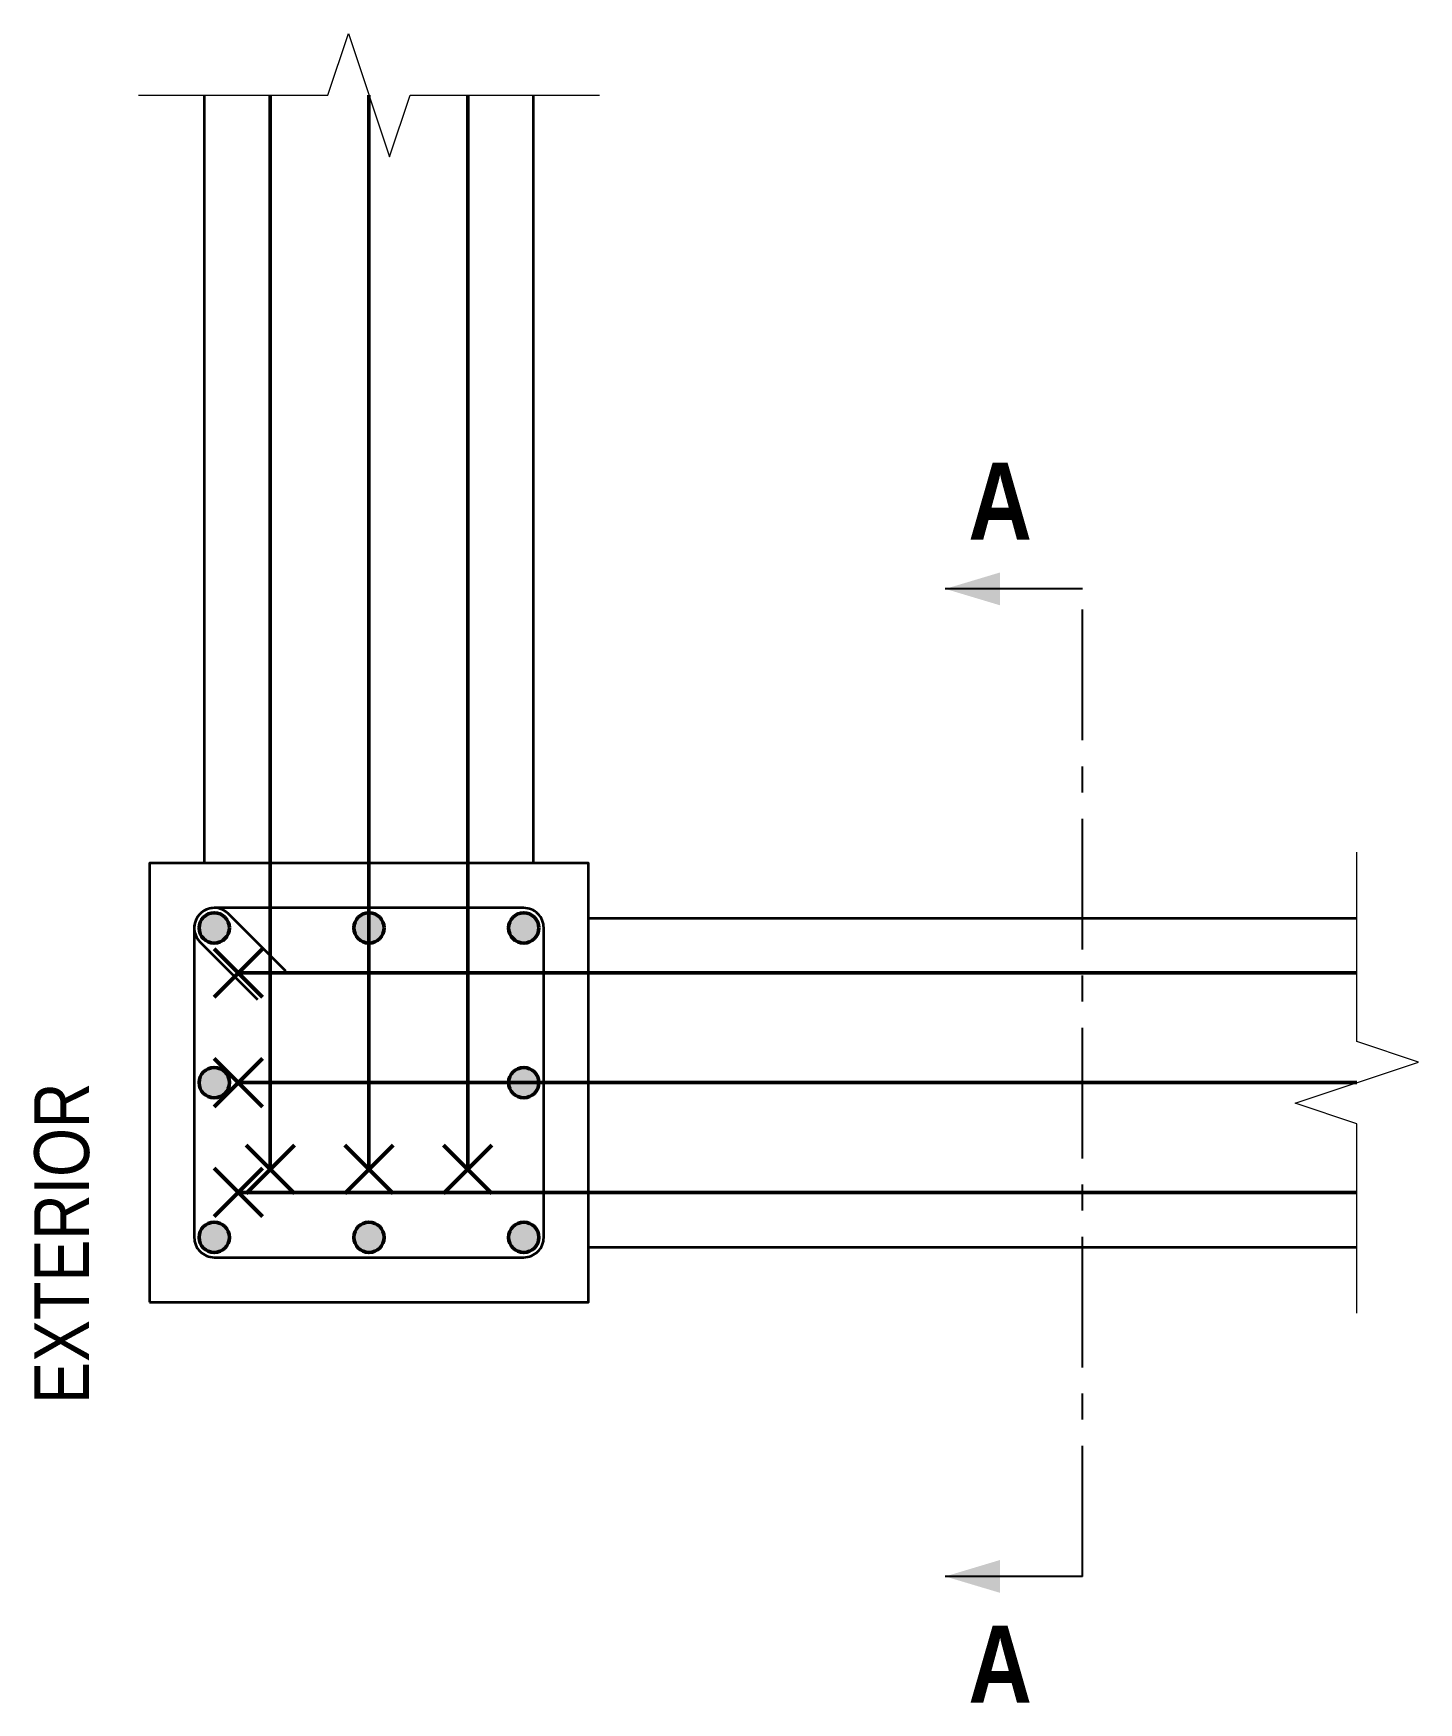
# Model space of a CAD drawing. Header units: millimetres. Extents: x -106 to 1156, y -20365 to -18844.
import ezdxf
from ezdxf.enums import TextEntityAlignment as Align

# ---------------------------------------------------------------- set-up
doc = ezdxf.new("R2010")
doc.units = ezdxf.units.MM
doc.header["$LTSCALE"] = 3.75
doc.linetypes.add('CENTER', pattern=[50.8, 31.75, -6.35, 6.35, -6.35])
for name, color, linetype, lineweight in [('S-BREAK', 8, 'Continuous', 18), ('S-CONC', 4, 'Continuous', 35), ('S-CUTL', 6, 'CENTER', 25), ('S-REBR', 1, 'Continuous', 50), ('S-REBR-SEC', 30, 'Continuous', 35), ('S-SYMB', 6, 'Continuous', 25), ('S-TEXT', 7, 'Continuous', 18)]:
    doc.layers.add(name, color=color, linetype=linetype, lineweight=lineweight)
doc.styles.add('AN', font='ARIALN_0.TTF')
doc.styles.add('ANB', font='ARIALNB_0.TTF')

msp = doc.modelspace()

# ---------------------------------------------------------------- hatches: boundary and pattern name
at = {"layer": 'S-REBR'}
h = msp.add_hatch(color=256, dxfattribs=at)
h.dxf.hatch_style = 1
edge = h.paths.add_edge_path()
edge.add_arc((59, -19659), 13.8, 0, 360)
h = msp.add_hatch(color=256, dxfattribs=at)
h.dxf.hatch_style = 1
edge = h.paths.add_edge_path()
edge.add_arc((200, -19659), 13.8, 0, 360)
h = msp.add_hatch(color=256, dxfattribs=at)
h.dxf.hatch_style = 1
edge = h.paths.add_edge_path()
edge.add_arc((341, -19659), 13.8, 0, 360)
h = msp.add_hatch(color=256, dxfattribs=at)
h.dxf.hatch_style = 1
edge = h.paths.add_edge_path()
edge.add_arc((59, -19800), 13.8, 0, 360)
h = msp.add_hatch(color=256, dxfattribs=at)
h.dxf.hatch_style = 1
edge = h.paths.add_edge_path()
edge.add_arc((341, -19800), 13.8, 0, 360)
h = msp.add_hatch(color=256, dxfattribs=at)
h.dxf.hatch_style = 1
edge = h.paths.add_edge_path()
edge.add_arc((59, -19941), 13.8, 0, 360)
h = msp.add_hatch(color=256, dxfattribs=at)
h.dxf.hatch_style = 1
edge = h.paths.add_edge_path()
edge.add_arc((200, -19941), 13.8, 0, 360)
h = msp.add_hatch(color=256, dxfattribs=at)
h.dxf.hatch_style = 1
edge = h.paths.add_edge_path()
edge.add_arc((341, -19941), 13.8, 0, 360)

# ---------------------------------------------------------------- linework, layer by layer
at = {"layer": 'S-BREAK', "flags": 128}
for points in [[(-10, -18900), (162.5, -18900), (181.2, -18843.8), (218.8, -18956.2), (237.5, -18900), (410, -18900)], [(1100, -20010), (1100, -19837.5), (1043.8, -19818.8), (1156.2, -19781.2), (1100, -19762.5), (1100, -19590)]]:
    msp.add_lwpolyline(points, dxfattribs=at)
at = {"layer": 'S-CONC'}
for p, q in [((50, -19600), (50, -18900)), ((350, -19600), (350, -18900)), ((400, -19650), (1100, -19650)), ((400, -19950), (1100, -19950))]:
    msp.add_line(p, q, dxfattribs=at)
at = {"layer": 'S-CONC', "flags": 128}
msp.add_lwpolyline([(0, -20000), (400, -20000), (400, -19600), (0, -19600)], close=True, dxfattribs=at)
at = {"layer": 'S-CUTL'}
msp.add_line((850, -20250), (850, -19350), dxfattribs=at)
at = {"layer": 'S-REBR'}
for p, q in [((59, -19722), (103, -19678)), ((59, -19678), (103, -19722)), ((59, -19822), (103, -19778)), ((59, -19778), (103, -19822)), ((88, -19901), (132, -19857)), ((88, -19857), (132, -19901)), ((178, -19901), (222, -19857)), ((178, -19857), (222, -19901)), ((268, -19901), (312, -19857)), ((268, -19857), (312, -19901)), ((59, -19922), (103, -19878)), ((59, -19878), (103, -19922))]:
    msp.add_line(p, q, dxfattribs=at)
at = {"layer": 'S-REBR', "flags": 128}
for points in [[(110, -18900), (110, -19879)], [(200, -18900), (200, -19879)], [(290, -18900), (290, -19879)], [(1100, -19700), (81, -19700)], [(1100, -19800), (81, -19800)], [(1100, -19900), (81, -19900)]]:
    msp.add_lwpolyline(points, dxfattribs=at)
at = {"layer": 'S-REBR'}
for centre in [(59, -19659), (200, -19659), (341, -19659), (59, -19800), (341, -19800), (59, -19941), (200, -19941), (341, -19941)]:
    msp.add_circle(centre, 13.8, dxfattribs=at)
at = {"layer": 'S-REBR-SEC', "flags": 128}
msp.add_lwpolyline([(124.2, -19698.4), (71.9, -19646.1, 0.668179), (40.8, -19659), (40.8, -19941, 0.414214), (59, -19959.2), (341, -19959.2, 0.414214), (359.2, -19941), (359.2, -19659, 0.414214), (341, -19640.8), (59, -19640.8, 0.668179), (46.1, -19671.9), (98.4, -19724.2)], format="xyb", dxfattribs=at)
at = {"layer": 'S-SYMB'}
for p, q in [((850, -19350), (725, -19350)), ((850, -20250), (725, -20250))]:
    msp.add_line(p, q, dxfattribs=at)
for points in [[(725, -19350), (775, -19365), (775, -19335)], [(725, -20250), (775, -20265), (775, -20235)]]:
    msp.add_solid(points, dxfattribs=at)

# ---------------------------------------------------------------- texts
at = {"layer": 'S-TEXT', "style": 'ANB'}
for p in [(775, -19270), (775, -20330)]:
    msp.add_text('A', height=70, dxfattribs=at).set_placement(p, align=Align.MIDDLE_CENTER)
at = {"layer": 'S-TEXT', "style": 'AN'}
msp.add_text('EXTERIOR', height=50, rotation=90, dxfattribs=at).set_placement((-80, -19800), align=Align.MIDDLE_RIGHT)

doc.saveas('drawing.dxf')
